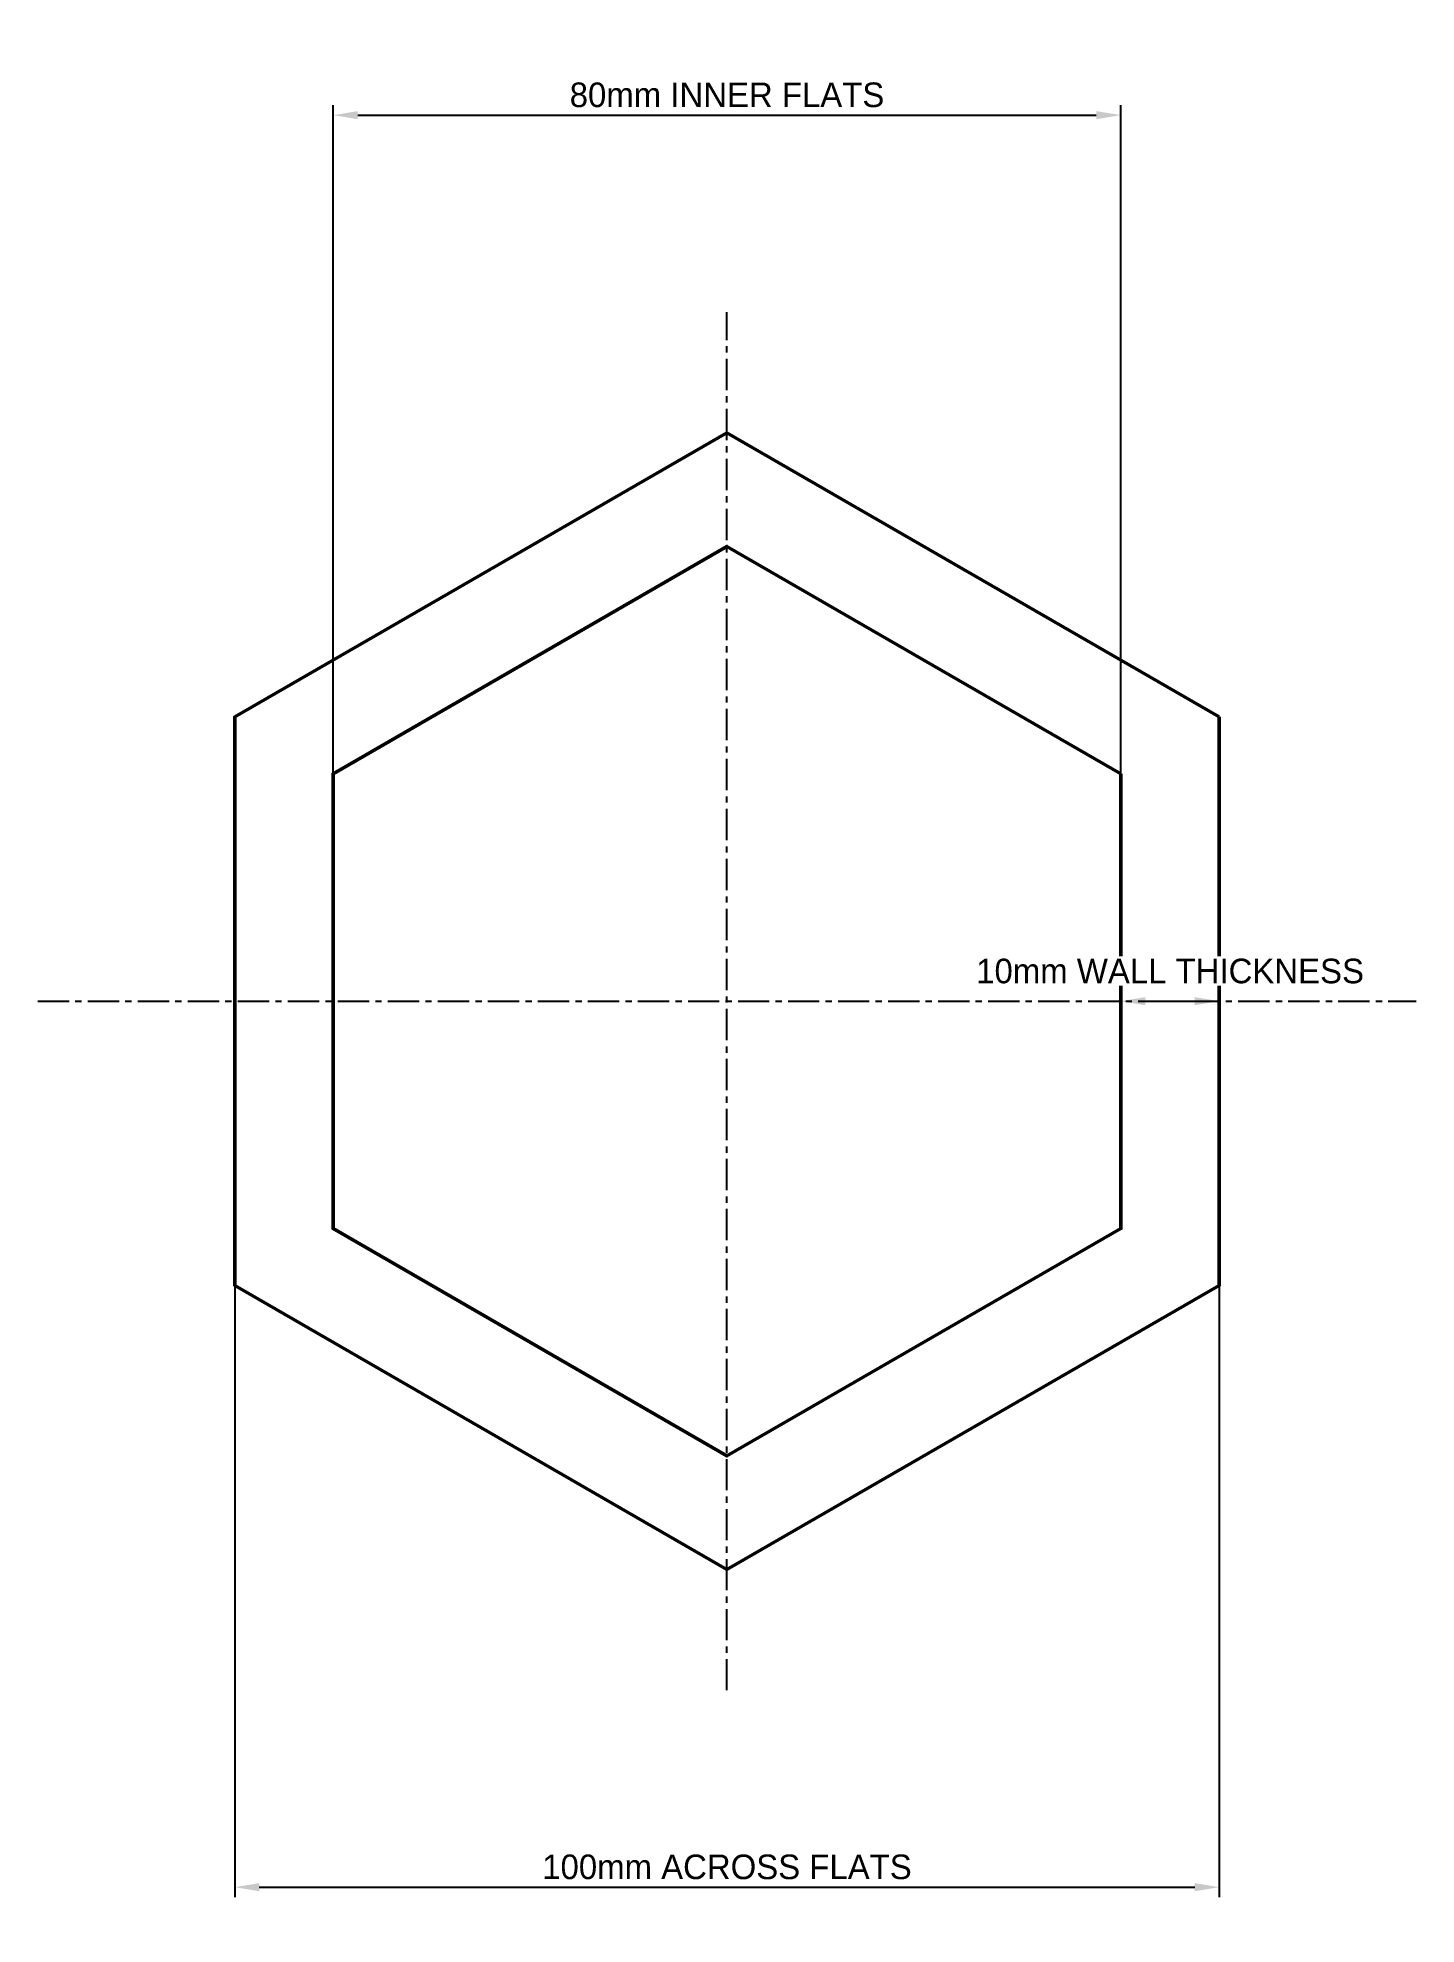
# Model space of a CAD drawing. Header units: metres. Extents: x 30 to 170, y 6 to 198.
import ezdxf

# ---------------------------------------------------------------- set-up
doc = ezdxf.new("R2010")
doc.units = ezdxf.units.M
doc.linetypes.add('CENTER', pattern=[5.08, 3.175, -0.635, 0.635, -0.635])
for name, color, linetype, lineweight in [('CENTERLINES', 7, 'CENTER', 25), ('DIMENSIONS', 7, 'Continuous', 25), ('GEOMETRY', 7, 'Continuous', 50)]:
    doc.layers.add(name, color=color, linetype=linetype, lineweight=lineweight)
doc.dimstyles.new('ENGINEERING_STYLE', dxfattribs={"dimtxt": 2.5, "dimasz": 2.5, "dimexe": 1, "dimexo": 1.5, "dimgap": 0.8, "dimtad": 1, "dimcen": 2.5, "dimazin": 3, "dimtfac": 1, "dimtmove": 0, "dimatfit": 3, "dimtfill": 1})

msp = doc.modelspace()

# ---------------------------------------------------------------- linework, layer by layer
at = {"layer": 'CENTERLINES'}
for p, q in [((100, 30), (100, 170)), ((30, 100), (170, 100))]:
    msp.add_line(p, q, dxfattribs=at)
at = {"layer": 'GEOMETRY'}
for points in [[(150, 128.868), (100, 157.735), (50, 128.868), (50, 71.132), (100, 42.265), (150, 71.132)], [(140, 123.094), (100, 146.188), (60, 123.094), (60, 76.906), (100, 53.812), (140, 76.906)]]:
    msp.add_lwpolyline(points, close=True, dxfattribs=at)

# ---------------------------------------------------------------- next in the draw order: dimensions: what is measured, and where the dimension line sits
at = {"layer": 'DIMENSIONS'}
msp.add_linear_dim(base=(50, 10), p1=(50, 100), p2=(150, 100), text='100mm ACROSS FLATS', dimstyle='ENGINEERING_STYLE', dxfattribs=at).render()

# ---------------------------------------------------------------- next in the draw order: dimensions: what is measured, and where the dimension line sits
msp.add_linear_dim(base=(60, 190), p1=(60, 100), p2=(140, 100), text='80mm INNER FLATS', dimstyle='ENGINEERING_STYLE', dxfattribs=at).render()

# ---------------------------------------------------------------- next in the draw order: dimensions: what is measured, and where the dimension line sits
msp.add_linear_dim(base=(140, 100), p1=(140, 100), p2=(150, 100), text='10mm WALL THICKNESS', dimstyle='ENGINEERING_STYLE', dxfattribs=at).render()

doc.saveas('drawing.dxf')
